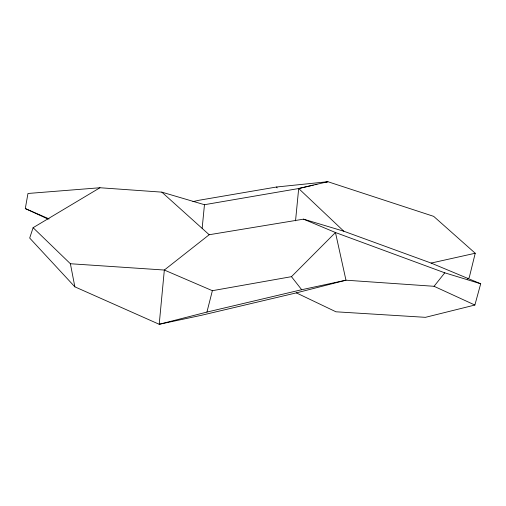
<?xml version="1.0" encoding="UTF-8"?>
<svg xmlns="http://www.w3.org/2000/svg" width="506" height="506" viewBox="0 0 506 506"><rect width="100%" height="100%" fill="white"/><g stroke="black" fill="none" stroke-linecap="round" stroke-linejoin="round"><path stroke-width="0.76" d="M202.172 228.181L204.462 204.709L298.685 188.529L313.284 185.12M295.536 220.818L298.685 188.529L327.875 181.711L433.667 216.353L475.229 253.247L469.239 277.592L467.601 279.084M48.127 219.111L25.3 208.567L27.963 193.475L99.973 187.745L161.825 192.141L204.462 204.709M480.7 283.777L431.118 263.069L343.808 231.223L303.537 219.155L209.193 234.733L164.336 270.04L159.207 324.289L206.922 312.082L212.375 290.691L291.462 276.668L335.459 232.52L444.78 272.823L480.7 283.777L474.875 305.036L425.451 317.332L335.952 311.797L296.352 292.873L201.337 315.314L159.207 324.289L74.856 286.832L29.69 238.054L33.105 227.694L99.973 187.745M206.922 312.082L301.684 289.723L345.971 280.197L434.059 286.295L444.78 272.823M296.352 292.873L345.971 280.197L335.459 232.513L303.537 219.155M192.912 201.654L198.32 200.382L276.535 187.005L327.882 181.711L326.054 182.135M315.105 184.69L316.933 184.266M431.118 263.069L475.229 253.247M33.105 227.694L70.391 263.74L164.336 270.04L212.375 290.691M25.3 208.567L49.145 218.94M434.059 286.295L474.875 305.036M161.825 192.141L209.193 234.733M298.685 188.529L343.808 231.223M291.462 276.668L301.684 289.723M276.535 187.005L277.161 187.916M70.391 263.74L74.856 286.832"/></g></svg>
